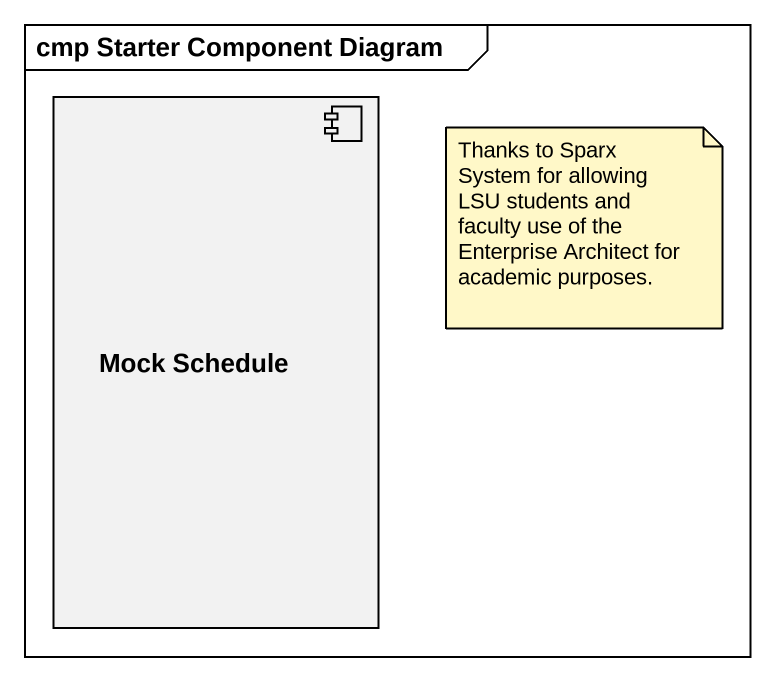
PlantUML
@startuml
mainframe cmp Starter Component Diagram
component "Mock Schedule" as Mock_Schedule
note as N1
  Thanks to Sparx System for allowing LSU students and faculty use of the Enterprise Architect for academic purposes.
end note
@enduml
